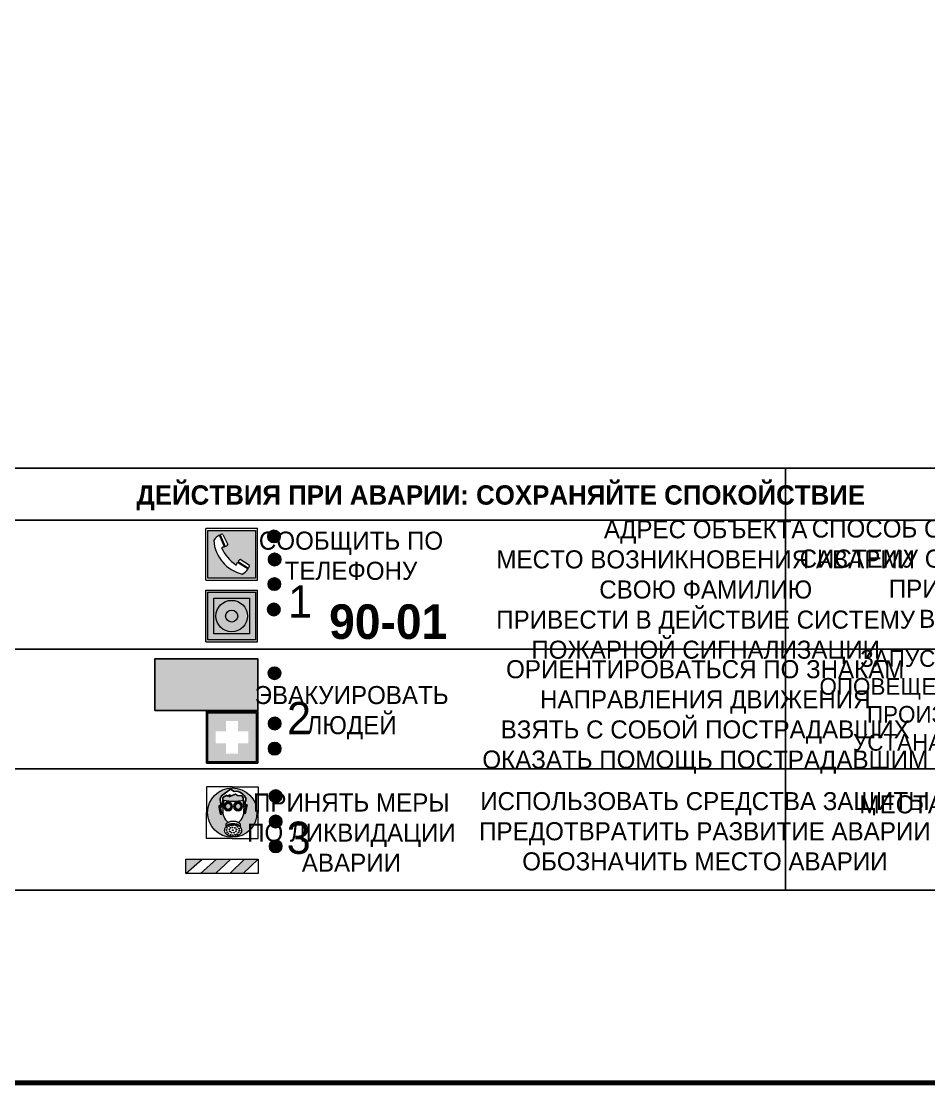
# Model space of a CAD drawing. Header units: millimetres. Extents: x 13114 to 67229, y 22859 to 38520.
# Drawn here: x 31988.9 to 32129.7, y 24275 to 24439.6 of the extents above; entities that cross this region are included whole.
import ezdxf

# ---------------------------------------------------------------- set-up
doc = ezdxf.new("R2010")
doc.units = ezdxf.units.MM
doc.styles.add('обычный', font='arial.ttf')

# ---------------------------------------------------------------- blocks, each defined once
blk = doc.blocks.new('A$C38D26F80')
h = blk.add_hatch(color=5)
h.dxf.hatch_style = 1
h.paths.add_polyline_path([(-8.77, -4.48, 1), (-0.19, -4.48, 1)])
h.paths.add_polyline_path([(-6.75, -3.58), (-6.75, -3.31), (-6.62, -3.22), (-6.5, -3.22), (-6.42, -3.3), (-6.39, -3.28), (-6.59, -2.23), (-6.59, -2.01), (-6.38, -1.58), (-4.76, -0.4), (-4.13, -0.79, -0.362848), (-2.1, -2.1, -0.201049), (-2.17, -2.48, 0.085434), (-2.26, -3.13), (-1.9, -3.16), (-2.25, -4.7), (-2.4, -4.59), (-2.43, -4.34), (-2.36, -4.34), (-2.14, -3.34), (-2.47, -3.42), (-2.58, -1.95), (-2.77, -1.58), (-3.58, -1.52), (-3.92, -1.26), (-5.05, -1.73), (-4.87, -1.39), (-5.41, -1.6), (-5.41, -1.46), (-6.13, -1.87), (-6.18, -3.5), (-6.56, -3.47), (-6.37, -4.59), (-6.16, -4.43), (-6.16, -4.66), (-6.36, -4.79), (-6.37, -4.8), (-6.51, -4.76)], flags=16)
h.paths.add_polyline_path([(-6.51, -4.76), (-6.36, -4.79), (-6.37, -4.8)], flags=0)
h.paths.add_polyline_path([(-5.92, -2.34, 0.089508), (-2.67, -2.35), (-2.48, -3.88, -0.268602), (-3.4, -6.18, 0.262449), (-5.2, -6.18, -0.268602), (-6.11, -3.88)], flags=16)
edge = h.paths.add_edge_path(flags=16)
edge.add_ellipse((-5.19, -3.41), major_axis=(0, 0.842), ratio=0.848992, start_angle=0, end_angle=360)
edge = h.paths.add_edge_path(flags=0)
edge.add_ellipse((-5.19, -3.39), major_axis=(0, 0.665), ratio=0.853798, start_angle=0, end_angle=360)
edge = h.paths.add_edge_path(flags=0)
edge.add_ellipse((-5.19, -3.4), major_axis=(0, 0.528), ratio=0.864094, start_angle=0, end_angle=360)
edge = h.paths.add_edge_path(flags=16)
edge.add_ellipse((-3.47, -3.4), major_axis=(0, 0.842), ratio=0.848992, start_angle=0, end_angle=360)
h.paths.add_polyline_path([(-3.13, -6.45), (-3.13, -6.84, 0.383174), (-5.57, -6.85), (-5.57, -6.49, -0.369952)], flags=16)
edge = h.paths.add_edge_path(flags=0)
edge.add_ellipse((-3.47, -3.39), major_axis=(0, 0.665), ratio=0.853798, start_angle=0, end_angle=360)
edge = h.paths.add_edge_path(flags=0)
edge.add_ellipse((-3.47, -3.4), major_axis=(0, 0.528), ratio=0.864094, start_angle=0, end_angle=360)
edge = h.paths.add_edge_path(flags=16)
edge.add_ellipse((-4.34, -7.57), major_axis=(-1.48, 0), ratio=0.744955, start_angle=0, end_angle=360)
h.paths.add_polyline_path([(-5.01, -6.85, -1), (-5.15, -6.85, -1)], flags=0)
h.paths.add_polyline_path([(-5.33, -7.14, -1), (-5.47, -7.14, -1)], flags=0)
h.paths.add_polyline_path([(-4.61, -6.71, -1), (-4.74, -6.71, -1)], flags=16)
h.paths.add_polyline_path([(-5.43, -7.51, -1), (-5.57, -7.51, -1)], flags=0)
h.paths.add_polyline_path([(-4.26, -6.67, -1), (-4.4, -6.67, -1)], flags=16)
h.paths.add_polyline_path([(-4.74, -7.14, -1), (-4.88, -7.14, -1)], flags=0)
h.paths.add_polyline_path([(-4.93, -7.43, -1), (-5.07, -7.43, -1)], flags=0)
h.paths.add_polyline_path([(-4.41, -7.07, -1), (-4.54, -7.07, -1)], flags=0)
h.paths.add_polyline_path([(-5.33, -7.87, -1), (-5.46, -7.87, -1)], flags=0)
h.paths.add_polyline_path([(-3.8, -6.71, -1), (-3.94, -6.71, -1)], flags=16)
h.paths.add_polyline_path([(-4.85, -7.78, -1), (-4.98, -7.78, -1)], flags=0)
h.paths.add_polyline_path([(-3.96, -7.14, -1), (-4.1, -7.14, -1)], flags=0)
h.paths.add_polyline_path([(-4.33, -7.53, -1), (-4.47, -7.53, -1)], flags=0)
h.paths.add_polyline_path([(-5.09, -8.12, -1), (-5.23, -8.12, -1)], flags=0)
h.paths.add_polyline_path([(-3.5, -6.94, -1), (-3.64, -6.94, -1)], flags=0)
h.paths.add_polyline_path([(-4.54, -7.97, -1), (-4.68, -7.97, -1)], flags=0)
h.paths.add_polyline_path([(-3.66, -7.39, -1), (-3.8, -7.39, -1)], flags=0)
h.paths.add_polyline_path([(-4.73, -8.35, -1), (-4.86, -8.35, -1)], flags=0)
h.paths.add_polyline_path([(-4.09, -7.96, -1), (-4.23, -7.96, -1)], flags=0)
h.paths.add_polyline_path([(-3.77, -7.74, -1), (-3.91, -7.74, -1)], flags=0)
h.paths.add_polyline_path([(-3.22, -7.27, -1), (-3.35, -7.27, -1)], flags=0)
h.paths.add_polyline_path([(-4.34, -8.4, -1), (-4.47, -8.4, -1)], flags=0)
h.paths.add_polyline_path([(-3.16, -7.61, -1), (-3.3, -7.61, -1)], flags=0)
h.paths.add_polyline_path([(-3.9, -8.35, -1), (-4.04, -8.35, -1)], flags=0)
h.paths.add_polyline_path([(-3.32, -7.91, -1), (-3.46, -7.91, -1)], flags=0)
h.paths.add_polyline_path([(-3.55, -8.23, -1), (-3.69, -8.23, -1)], flags=0)
at = {"color": 5, "lineweight": 5}
for p, q in [((-4.48, 0), (-8.96, 0)), ((-8.96, 0), (-8.96, -4.48)), ((-4.48, 0), (0, 0)), ((0, 0), (0, -4.48)), ((-6.59, -2.01), (-6.38, -1.58)), ((-6.38, -1.58), (-4.76, -0.4)), ((-5.41, -1.46), (-6.13, -1.87)), ((-4.87, -1.39), (-5.41, -1.6)), ((-5.41, -1.6), (-5.41, -1.46)), ((-3.92, -1.26), (-5.05, -1.73)), ((-5.05, -1.73), (-4.87, -1.39)), ((-4.76, -0.4), (-4.13, -0.79)), ((-3.58, -1.52), (-3.92, -1.26)), ((-2.77, -1.58), (-3.58, -1.52)), ((-2.58, -1.95), (-2.77, -1.58)), ((-6.75, -3.31), (-6.62, -3.22)), ((-6.75, -3.58), (-6.75, -3.31)), ((-6.51, -4.76), (-6.75, -3.58)), ((-6.62, -3.22), (-6.5, -3.22)), ((-6.59, -2.23), (-6.59, -2.01)), ((-6.39, -3.28), (-6.59, -2.23)), ((-6.18, -3.5), (-6.56, -3.47)), ((-6.56, -3.47), (-6.37, -4.59)), ((-6.5, -3.22), (-6.42, -3.3)), ((-6.42, -3.3), (-6.39, -3.28)), ((-6.13, -1.87), (-6.18, -3.5)), ((-5.92, -2.34), (-6.11, -3.88)), ((-2.67, -2.34), (-2.48, -3.88)), ((-2.47, -3.42), (-2.58, -1.95)), ((-2.14, -3.34), (-2.47, -3.42)), ((-2.36, -4.34), (-2.14, -3.34)), ((-1.9, -3.16), (-2.26, -3.13)), ((-2.25, -4.7), (-1.9, -3.16)), ((-8.96, -8.96), (-8.96, -4.48)), ((-6.37, -4.8), (-6.51, -4.76)), ((-6.37, -4.59), (-6.16, -4.43)), ((-6.16, -4.66), (-6.37, -4.8)), ((-6.16, -4.43), (-6.16, -4.66)), ((-2.43, -4.34), (-2.4, -4.59)), ((-2.43, -4.34), (-2.36, -4.34)), ((-2.4, -4.59), (-2.25, -4.7)), ((0, -8.96), (0, -4.48)), ((-5.57, -6.49), (-5.57, -6.85)), ((-3.13, -6.45), (-3.13, -6.84)), ((-4.48, -8.96), (-8.96, -8.96)), ((-4.48, -8.96), (0, -8.96))]:
    blk.add_line(p, q, dxfattribs=at)
at = {"color": 5}
for p, q in [((-6.59, -2.01), (-6.38, -1.58)), ((-6.38, -1.58), (-4.76, -0.4)), ((-5.41, -1.46), (-6.13, -1.87)), ((-4.87, -1.39), (-5.41, -1.6)), ((-5.41, -1.6), (-5.41, -1.46)), ((-3.92, -1.26), (-5.05, -1.73)), ((-5.05, -1.73), (-4.87, -1.39)), ((-4.76, -0.4), (-4.13, -0.79)), ((-3.58, -1.52), (-3.92, -1.26)), ((-2.77, -1.58), (-3.58, -1.52)), ((-2.58, -1.95), (-2.77, -1.58)), ((-6.75, -3.31), (-6.62, -3.22)), ((-6.75, -3.58), (-6.75, -3.31)), ((-6.51, -4.76), (-6.75, -3.58)), ((-6.62, -3.22), (-6.5, -3.22)), ((-6.59, -2.23), (-6.59, -2.01)), ((-6.39, -3.28), (-6.59, -2.23)), ((-6.18, -3.5), (-6.56, -3.47)), ((-6.56, -3.47), (-6.37, -4.59)), ((-6.5, -3.22), (-6.42, -3.3)), ((-6.42, -3.3), (-6.39, -3.28)), ((-6.13, -1.87), (-6.18, -3.5)), ((-2.47, -3.42), (-2.58, -1.95)), ((-2.14, -3.34), (-2.47, -3.42)), ((-2.36, -4.34), (-2.14, -3.34)), ((-2.26, -3.13), (-1.9, -3.16)), ((-1.9, -3.16), (-2.25, -4.7)), ((-6.37, -4.8), (-6.51, -4.76)), ((-6.36, -4.79), (-6.51, -4.76)), ((-6.37, -4.59), (-6.16, -4.43)), ((-6.16, -4.66), (-6.37, -4.8)), ((-6.16, -4.66), (-6.36, -4.79)), ((-6.16, -4.43), (-6.16, -4.66)), ((-2.4, -4.59), (-2.43, -4.34)), ((-2.43, -4.34), (-2.36, -4.34)), ((-2.25, -4.7), (-2.4, -4.59))]:
    blk.add_line(p, q, dxfattribs=at)
at = {"color": 5, "lineweight": 5}
for centre, radius in [((-4.48, -4.48), 4.29), ((-5.4, -7.14), 0.0678), ((-5.08, -6.85), 0.0678), ((-5, -7.43), 0.0678), ((-4.81, -7.14), 0.0678), ((-4.67, -6.71), 0.0678), ((-4.47, -7.07), 0.0678), ((-4.33, -6.67), 0.0678), ((-4.03, -7.14), 0.0678), ((-3.87, -6.71), 0.0678), ((-3.73, -7.39), 0.0678), ((-3.57, -6.94), 0.0678), ((-3.28, -7.27), 0.0678), ((-5.5, -7.51), 0.0678), ((-5.4, -7.87), 0.0678), ((-5.16, -8.12), 0.0678), ((-4.91, -7.78), 0.0678), ((-4.79, -8.35), 0.0678), ((-4.61, -7.97), 0.0678), ((-4.4, -7.53), 0.0678), ((-4.4, -8.4), 0.0678), ((-4.16, -7.96), 0.0678), ((-3.97, -8.35), 0.0678), ((-3.84, -7.74), 0.0678), ((-3.62, -8.23), 0.0678), ((-3.39, -7.91), 0.0678), ((-3.23, -7.61), 0.0678)]:
    blk.add_circle(centre, radius, dxfattribs=at)
at = {"color": 5}
for centre, radius, start, end in [((-3.89, -2.66), 1.88, 17.387, 97.1599), ((-0.35, -3.07), 1.91, 162.2553, 181.7878), ((-2.6, -2.2), 0.511, 326.3906, 11.8614)]:
    blk.add_arc(centre, radius, start, end, dxfattribs=at)
at = {"color": 5, "lineweight": 5}
for centre, radius, start, end in [((-4.28, 6.66), 9.15, 259.6987, 280.1569), ((-0.47, -3.05), 1.79, 161.5846, 182.4584), ((-2.6, -2.2), 0.513, 326.4781, 11.7739), ((-3.66, -4.24), 2.47, 171.573, 231.7124), ((-4.93, -4.24), 2.47, 308.2876, 8.427), ((-4.33, -7.88), 1.87, 50.358, 131.5662), ((-4.34, -8.2), 1.82, 48.4943, 132.3565), ((-4.3, -7.78), 1.83, 60.5889, 119.4111)]:
    blk.add_arc(centre, radius, start, end, dxfattribs=at)
for centre, major_axis, ratio in [((-5.19, -3.41), (0, 0.842), 0.848992), ((-5.19, -3.39), (0, 0.665), 0.853798), ((-5.19, -3.4), (0, 0.528), 0.864094), ((-3.47, -3.4), (0, 0.842), 0.848992), ((-3.47, -3.39), (0, 0.665), 0.853798), ((-3.47, -3.4), (0, 0.528), 0.864094), ((-4.34, -7.57), (-1.48, 0), 0.744955)]:
    blk.add_ellipse(centre, major_axis=major_axis, ratio=ratio, dxfattribs=at)
blk = doc.blocks.new('A$C47DD6509')
at = {"lineweight": 5}
for points in [[(-8.69, 0), (-11.19, 0), (-11.19, -2.22)], [(-4.22, 0), (-6.45, 0), (-8.91, -2.22), (-6.61, -2.22)], [(0, 0), (-2.09, 0), (-4.36, -2.22), (-2.29, -2.22)]]:
    blk.add_hatch(color=242, dxfattribs=at).paths.add_polyline_path(points)
at = {"color": 242, "lineweight": 5}
for p, q in [((-11.19, -2.22), (-8.69, 0)), ((-11.19, -2.22), (-11.19, 0)), ((-11.19, 0), (-8.69, 0)), ((-11.19, 0), (0, 0)), ((-8.91, -2.22), (-6.45, 0)), ((-6.61, -2.22), (-4.22, 0)), ((-4.36, -2.22), (-2.09, 0)), ((-2.29, -2.22), (0, 0)), ((0, 0), (0, -2.22)), ((0, -2.22), (-11.19, -2.22))]:
    blk.add_line(p, q, dxfattribs=at)
blk = doc.blocks.new('A$C32E8229D')
at = {"true_color": 0xffffff}
blk.add_hatch(color=7, dxfattribs=at).paths.add_polyline_path([(0, 0), (0, -8), (16, -8), (16, 0)])
h = blk.add_hatch(color=126)
h.paths.add_polyline_path([(0.2, -0.2), (15.8, -0.2), (15.8, -7.8), (0.2, -7.8)])
h.paths.add_polyline_path([(13.49, -2.05), (12.08, -2.05), (11.37, -2.63, 0.162397), (11.29, -2.84), (11.29, -3.63), (10.35, -3.63), (10.35, -4.05), (11.68, -4.05), (11.68, -3.48), (12.26, -4.28), (11.29, -5.1), (11.29, -6.78), (11.85, -6.78), (11.85, -5.44), (12.8, -4.64), (12.8, -5.94), (14.46, -5.94), (14.46, -5.39), (13.45, -5.39), (13.45, -3.97), (12.46, -2.59), (13.15, -2.59), (13.69, -3.34), (14.18, -3)], flags=16)
h.paths.add_polyline_path([(10.74, -1.82, 1), (11.8, -1.82, 1)], flags=16)
h.paths.add_polyline_path([(9.39, -3.59), (5.99, -3.59), (6.56, -3.03), (5.91, -3.03), (5.1, -3.83), (5.91, -4.64), (6.56, -4.64), (5.99, -4.09), (9.39, -4.09)], flags=16)
h.paths.add_polyline_path([(4.29, -1.08), (1.72, -1.08), (1.72, -6.6), (4.29, -6.6)], flags=16)
at = {"color": 126}
blk.add_lwpolyline([(16, -8), (0, -8), (0, 0), (16, 0)], close=True, dxfattribs=at)
blk = doc.blocks.new('A$C18900ED3')
h = blk.add_hatch(color=126)
h.paths.add_polyline_path([(-0.18, -0.18), (-7.02, -0.18), (-7.02, -7.02), (-0.18, -7.02)])
h.paths.add_polyline_path([(-5.89, -4.46), (-5.89, -2.77), (-4.46, -2.77), (-4.46, -1.31), (-2.77, -1.31), (-2.77, -2.77), (-1.33, -2.77), (-1.33, -4.46), (-2.77, -4.46), (-2.77, -5.89), (-4.46, -5.89), (-4.46, -4.46)], flags=16)
at = {"color": 126}
for p, q in [((-7.2, 0), (-7.2, -7.2)), ((0, 0), (-7.2, 0)), ((0, -7.2), (0, 0)), ((-7.02, -7.02), (-7.02, -0.18)), ((-7.02, -0.18), (-0.18, -0.18)), ((-0.18, -0.18), (-0.18, -7.02)), ((-7.2, -7.2), (0, -7.2)), ((-0.18, -7.02), (-7.02, -7.02))]:
    blk.add_line(p, q, dxfattribs=at)
blk = doc.blocks.new('A$C456E1F9C')
at = {"lineweight": 5}
h = blk.add_hatch(color=242, dxfattribs=at)
h.paths.add_polyline_path([(0.51, -1.47), (0.51, -13.26), (12.29, -13.26), (12.29, -1.47)])
h.paths.add_polyline_path([(5.42, -4.95, -0.254479), (4.78, -5.4), (3.52, -2.53, -0.209735), (4.23, -2.4)], flags=16)
h.paths.add_polyline_path([(8.53, -8.6), (10.87, -10.17), (10.54, -10.76), (8.03, -9.13, -0.192251)], flags=16)
h.paths.add_polyline_path([(4.61, -5.49, 0.005518), (3.87, -5.72, 0.128647), (7.49, -10.01, 0.00809), (7.83, -9.33), (10.47, -10.97, -0.16736), (8.99, -12.25, -0.327862), (1.95, -3.95, -0.166952), (3.36, -2.62)], flags=16)
at = {"color": 242, "lineweight": 5}
for p, q in [((0, -13.77), (0, -0.97)), ((12.8, -0.97), (0, -0.97)), ((4.61, -5.49), (3.36, -2.62)), ((3.52, -2.53), (4.78, -5.4)), ((4.23, -2.4), (5.42, -4.95)), ((12.8, -13.77), (12.8, -0.97)), ((7.83, -9.33), (10.47, -10.97)), ((8.03, -9.13), (10.54, -10.76)), ((10.81, -10.12), (8.53, -8.6)), ((10.54, -10.76), (10.8, -10.3)), ((10.8, -10.3), (10.81, -10.12)), ((0, -13.77), (12.8, -13.77))]:
    blk.add_line(p, q, dxfattribs=at)
blk.add_lwpolyline([(0.51, -1.47), (12.29, -1.47), (12.29, -13.26), (0.51, -13.26)], close=True, dxfattribs=at)
for centre, radius, start, end in [((4.59, -5.34), 2.99, 114.2845, 152.1974), ((4.02, -3.27), 0.891, 76.3284, 123.7092), ((11.12, -3.31), 9.19, 183.9915, 256.6009), ((4.68, -4.59), 0.824, 276.9621, 334.0723), ((14.98, -39.1), 35.17, 107.1487, 108.4135), ((13.86, -0.94), 11.08, 205.5536, 234.8762), ((-13.31, 0.8), 23.44, 332.5487, 334.4027), ((8.94, -9.5), 0.989, 114.4092, 157.9388), ((7.87, -9.46), 3, 291.9291, 329.9329)]:
    blk.add_arc(centre, radius, start, end, dxfattribs=at)
blk = doc.blocks.new('A$C54414219')
at = {"true_color": 0xffffff}
h = blk.add_hatch(color=7, dxfattribs=at)
h.paths.add_polyline_path([(2.39, -9.45), (2.39, -18.3), (11.23, -18.3), (11.23, -9.45)], flags=0)
h.paths.add_polyline_path([(10.71, -13.87, -1), (2.92, -13.87, -1)], flags=0)
h.paths.add_polyline_path([(8.3, -13.87, -1), (5.33, -13.87, -1)], flags=0)
h.paths.add_polyline_path([(0.41, -7.47), (0.41, -20.27), (13.21, -20.27), (13.21, -7.47)])
h.paths.add_polyline_path([(0.92, -19.77), (12.71, -19.77), (12.71, -7.98), (0.92, -7.98)], flags=16)
h.paths.add_polyline_path([(11.23, -9.45), (11.23, -18.3), (2.39, -18.3), (2.39, -9.45)], flags=0)
at = {"lineweight": 5}
h = blk.add_hatch(color=242, dxfattribs=at)
h.paths.add_polyline_path([(12.71, -7.98), (0.92, -7.98), (0.92, -19.77), (12.71, -19.77)])
h.paths.add_polyline_path([(11.23, -18.3), (2.39, -18.3), (2.39, -9.45), (11.23, -9.45)], flags=16)
h.paths.add_polyline_path([(10.71, -13.87, -1), (2.92, -13.87, -1)], flags=0)
h.paths.add_polyline_path([(8.3, -13.87, -1), (5.33, -13.87, -1)], flags=0)
at = {"true_color": 0xffffff}
h = blk.add_hatch(color=7, dxfattribs=at)
h.paths.add_polyline_path([(2.39, -9.45), (2.39, -18.3), (11.23, -18.3), (11.23, -9.45)])
h.paths.add_polyline_path([(10.71, -13.87, -1), (2.92, -13.87, -1)], flags=16)
h.paths.add_polyline_path([(8.3, -13.87, -1), (5.33, -13.87, -1)], flags=0)
at = {"lineweight": 5}
h = blk.add_hatch(color=242, dxfattribs=at)
h.paths.add_polyline_path([(2.92, -13.87, 1), (10.71, -13.87, 1)])
h.paths.add_polyline_path([(8.3, -13.87, -1), (5.33, -13.87, -1)], flags=16)
at = {"color": 242, "lineweight": 5}
for p, q in [((0.41, -20.27), (0.41, -7.47)), ((0.41, -7.47), (13.21, -7.47)), ((0.41, -7.47), (13.21, -7.47)), ((13.21, -20.27), (13.21, -7.47)), ((0.41, -20.27), (13.21, -20.27))]:
    blk.add_line(p, q, dxfattribs=at)
for points in [[(0.92, -7.98), (12.71, -7.98), (12.71, -19.77), (0.92, -19.77)], [(2.39, -9.45), (11.23, -9.45), (11.23, -18.3), (2.39, -18.3)]]:
    blk.add_lwpolyline(points, close=True, dxfattribs=at)
for radius in [3.89, 1.49]:
    blk.add_circle((6.81, -13.87), radius, dxfattribs=at)

msp = doc.modelspace()

# ---------------------------------------------------------------- hatches: boundary and pattern name
at = {"lineweight": 0}
h = msp.add_hatch(color=256, dxfattribs=at)
h.dxf.hatch_style = 1
h.paths.add_polyline_path([(32029.08, 24359.71, 1), (32027.15, 24359.71, 1)])
h = msp.add_hatch(color=256, dxfattribs=at)
h.dxf.hatch_style = 1
h.paths.add_polyline_path([(32029.19, 24356.13, 1), (32027.26, 24356.13, 1)])
h = msp.add_hatch(color=256, dxfattribs=at)
h.dxf.hatch_style = 1
h.paths.add_polyline_path([(32029.15, 24352.32, 1), (32027.22, 24352.32, 1)])
h = msp.add_hatch(color=256, dxfattribs=at)
h.dxf.hatch_style = 1
h.paths.add_polyline_path([(32029.07, 24348.39, 1), (32027.13, 24348.39, 1)])
h = msp.add_hatch(color=256, dxfattribs=at)
h.dxf.hatch_style = 1
h.paths.add_polyline_path([(32029.15, 24338.5, 1), (32027.22, 24338.5, 1)])
h = msp.add_hatch(color=256, dxfattribs=at)
h.dxf.hatch_style = 1
h.paths.add_polyline_path([(32029.19, 24330.72, 1), (32027.26, 24330.72, 1)])
h = msp.add_hatch(color=256, dxfattribs=at)
h.dxf.hatch_style = 1
h.paths.add_polyline_path([(32029.18, 24326.82, 1), (32027.25, 24326.82, 1)])
h = msp.add_hatch(color=256, dxfattribs=at)
h.dxf.hatch_style = 1
h.paths.add_polyline_path([(32029.34, 24319.46, 1), (32027.41, 24319.46, 1)])
h = msp.add_hatch(color=256, dxfattribs=at)
h.dxf.hatch_style = 1
h.paths.add_polyline_path([(32029.34, 24315.52, 1), (32027.41, 24315.52, 1)])
h = msp.add_hatch(color=256, dxfattribs=at)
h.dxf.hatch_style = 1
h.paths.add_polyline_path([(32029.34, 24311.68, 1), (32027.41, 24311.68, 1)])

# ---------------------------------------------------------------- linework, layer by layer
at = {"color": 6, "lineweight": 100}
msp.add_lwpolyline([(31794.54, 24275.02), (32394.54, 24275.02), (32394.54, 24670.02), (31794.54, 24670.02)], close=True, dxfattribs=at)
for points in [[(31963.67, 24362.25), (32107.44, 24362.25), (32107.44, 24370.3), (31963.67, 24370.3)], [(32107.44, 24370.3), (32229.16, 24370.3), (32229.16, 24304.85), (32107.44, 24304.85)], [(32107.44, 24370.3), (32229.16, 24370.3), (32229.16, 24362.25), (32107.44, 24362.25)], [(31963.67, 24362.25), (32107.44, 24362.25), (32107.44, 24304.85), (31963.67, 24304.85)], [(32107.44, 24362.25), (32229.16, 24362.25), (32229.16, 24342.25), (32107.44, 24342.25)], [(32229.16, 24342.25), (32107.44, 24342.25), (32107.44, 24323.68), (32229.16, 24323.68)]]:
    msp.add_lwpolyline(points, close=True)
for points in [[(32022.09, 24342.25), (31963.67, 24342.25), (32107.44, 24342.25)], [(32022.09, 24323.68), (31963.67, 24323.68), (32107.44, 24323.68)]]:
    msp.add_lwpolyline(points)
for centre in [(32028.12, 24359.71), (32028.22, 24356.13), (32028.18, 24352.32), (32028.1, 24348.39), (32028.19, 24338.5), (32028.23, 24330.72), (32028.22, 24326.82), (32028.38, 24319.46), (32028.37, 24315.52), (32028.37, 24311.68)]:
    msp.add_circle(centre, 0.966)

# ---------------------------------------------------------------- block references
for name, p, xscale, yscale, zscale in [('A$C456E1F9C', (32017.56, 24361.53), 0.625, 0.625, 0.625), ('A$C54414219', (32017.3, 24356.04), 0.625, 0.625, 0.625), ('A$C18900ED3', (32025.63, 24332.57), 1.111111111007631, 1.111111111007631, 1.111111111007631), ('A$C38D26F80', (32025.65, 24320.9), 0.8928571427240968, 0.8928571427240968, 0.8928571427240968)]:
    msp.add_blockref(name, p, dxfattribs=dict(xscale=xscale, yscale=yscale, zscale=zscale))
at = {"xscale": -1}
msp.add_blockref('A$C32E8229D', (32025.63, 24340.72), dxfattribs=at)
at = {"color": 242, "true_color": 0xc1121c}
msp.add_blockref('A$C47DD6509', (32025.65, 24309.69), dxfattribs=at)

# ---------------------------------------------------------------- texts
at = {"lineweight": 0, "attachment_point": 5, "style": 'обычный'}
for s, insert, char_height, width in [('{\\fProxima Nova Rg|b1|i0|c204|p2;ДЕЙСТВИЯ ПРИ АВАРИИ: СОХРАНЯЙТЕ СПОКОЙСТВИЕ\\H1.6644x; }', (32063.28, 24365.7), 3, 175.1736), ('\\pi-8.4,l8.4,t8.4;{\\fProxima Nova Rg|b0|i0|c204|p2;АДРЕС ОБЪЕКТА\\PМЕСТО ВОЗНИКНОВЕНИЯ АВАРИИ\\PСВОЮ ФАМИЛИЮ\\PПРИВЕСТИ В ДЕЙСТВИЕ СИСТЕМУ \\PПОЖАРНОЙ СИГНАЛИЗАЦИИ}', (32095.07, 24351.08), 2.8, 126.6484), ('{\\fProxima Nova Rg|b0|i0|c204|p2;СПОСОБ ОПОВЕЩЕНИЯ АВТОМАТИЧЕСКИЙ ЧЕРЕЗ РЕЧЕВУЮ СИСТЕМУ ОПОВЕЩЕНИЯ И УПРАВЛЕНИЯ ЭВАКУАЦИЕЙ ЛЮДЕЙ ПРИ ПОЖАРЕ , А ТАК ЖЕ ВРУЧНУЮ, ИСПОЛЬЗУЯ ВНУТРЕННЮЮ ГРОМКУЮ СВЯЗЬ СИСТЕМЫ ТЕХНОЛОГИЧЕСКОГО ОПОВЕЩЕНИЯ.}', (32169.06, 24351.2), 2.8, 118.5618), ('{\\fProxima Nova Rg|b0|i0|c204|p2;СООБЩИТЬ ПО \\PТЕЛЕФОНУ}', (32040.06, 24356.7), 2.8, 126.6484), ('{\\fProxima Nova Rg|b0|i0|c204|p2;1\\H1.1667x; }', (32032.16, 24349.63), 5, 126.6484), ('{\\fProxima Nova Rg|b1|i0|c204|p2;\\H1.0714x;90-01\\fProxima Nova Rg|b0|i0|c204|p2;\\H0.93331x; \\H1.3449x; }', (32045.83, 24346.46), 5, 126.6484), ('{\\fProxima Nova Rg|b0|i0|c204|p2;\\P\\pt7.8;ЗАПУСК В РУЧНОМ РЕЖИМЕ АВТОМАТИЧЕСКОЙ СИСТЕМЫ ОПОВЕЩЕНИЯ  И УПРАВЛЕНИЯ ЭВАКУАЦИИ ЛЮДЕЙ ПРИ ПОЖАРЕ ПРОИЗВОДИТСЯ ОТ РУЧНЫХ ПОЖАРНЫХ ИЗВЕЩАТЕЛЕЙ, УСТАНАНОВЛЕННЫХ НА СТЕНАХ ВБЛИЗИ ЭВАКУАЦИОННЫХ ВЫХОДОВ. }', (32170.51, 24333.92), 2.6, 121.7868), ('\\pi-8.4,l8.4,t8.4;{\\fProxima Nova Rg|b0|i0|c204|p2;ОРИЕНТИРОВАТЬСЯ ПО ЗНАКАМ \\PНАПРАВЛЕНИЯ ДВИЖЕНИЯ\\PВЗЯТЬ С СОБОЙ ПОСТРАДАВШИХ\\PОКАЗАТЬ ПОМОЩЬ ПОСТРАДАВШИМ}', (32095, 24331.72), 2.8, 126.6484), ('{\\fProxima Nova Rg|b0|i0|c204|p2;ЭВАКУИРОВАТЬ \\PЛЮДЕЙ}', (32040.16, 24332.38), 2.8, 126.6484), ('{\\fProxima Nova Rg|b0|i0|c204|p2;2\\H1.1967x; }', (32032.01, 24331.55), 5, 126.6484), ('{\\fProxima Nova Rg|b0|i0|c204|p2;ПРИНЯТЬ МЕРЫ \\PПО ЛИКВИДАЦИИ \\PАВАРИИ}', (32040.12, 24313.8), 2.8, 126.6484), ('\\pi-8.4,l8.4,t8.4;{\\fProxima Nova Rg|b0|i0|c204|p2;ИСПОЛЬЗОВАТЬ СРЕДСТВА ЗАЩИТЫ \\PПРЕДОТВРАТИТЬ РАЗВИТИЕ АВАРИИ\\PОБОЗНАЧИТЬ МЕСТО АВАРИИ}', (32094.94, 24313.99), 2.8, 126.6484), ('\\pt8.4;{\\fProxima Nova Rg|b0|i0|c204|p2;\\PМЕСТА РАСПОЛОЖЕНИЯ ПОЖАРНЫХ ИЗВЕЩАТЕЛЕЙ ОБОЗНАЧЕНЫ НА НАСТОЯЩЕМ ПЛАНЕ}', (32168.87, 24317.77), 2.8, 118.5618), ('{\\fProxima Nova Rg|b0|i0|c204|p2;3\\H1.1967x; }', (32031.95, 24312.97), 5, 126.6484)]:
    msp.add_mtext(s, dxfattribs=dict(at, insert=insert, char_height=char_height, width=width))

doc.saveas('drawing.dxf')
